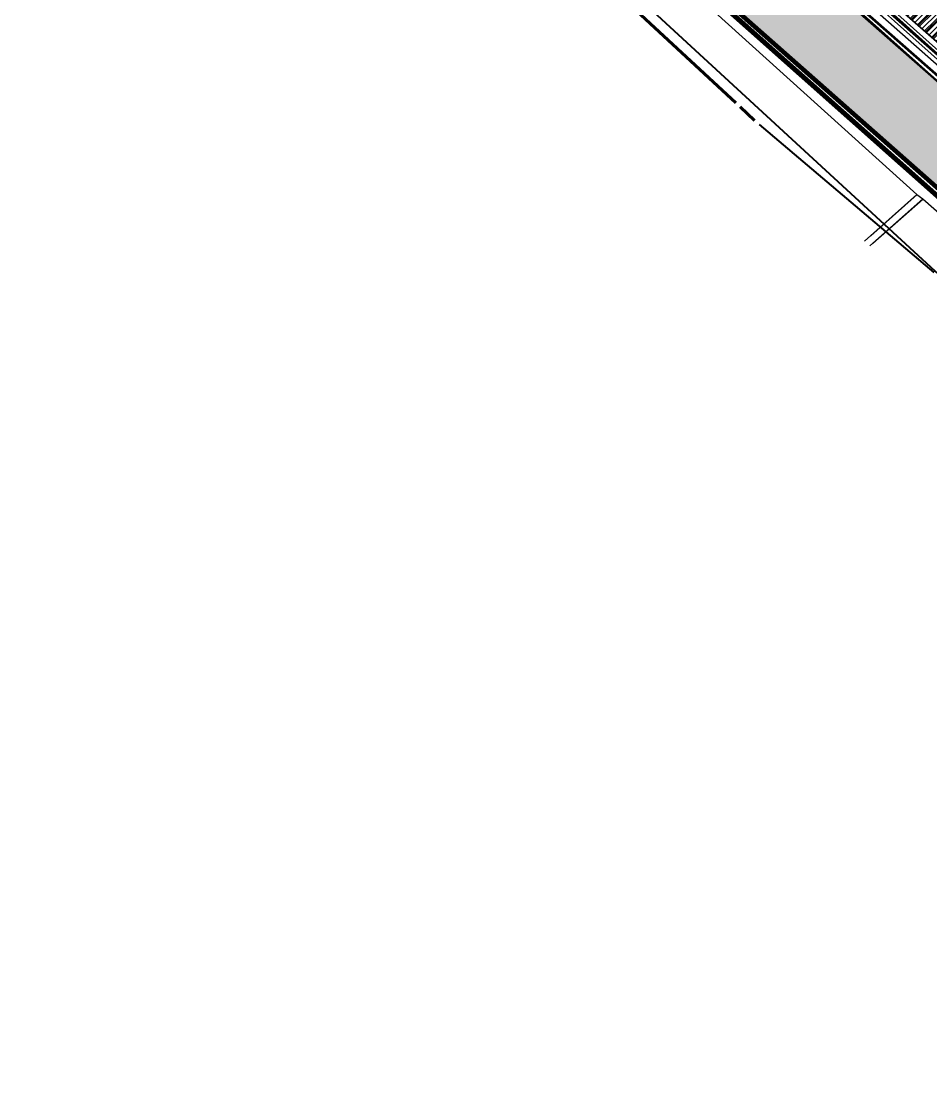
# Model space of a CAD drawing. Extents: x 577299 to 581055, y 2342699 to 2346415.
# Drawn here: x 577567 to 578170, y 2344315 to 2345019 of the extents above; entities that cross this region are included whole.
import ezdxf

# ---------------------------------------------------------------- set-up
doc = ezdxf.new("R2010")
doc.units = 0
doc.header["$LTSCALE"] = 10
doc.header["$MEASUREMENT"] = 0
for name, pattern in [('ACAD_ISO10W100', [18, 12, -3, 0, -3]), ('CENTER', [2, 1.25, -0.25, 0.25, -0.25]), ('DUONGDUT', [0.1875, 0.125, -0.0625])]:
    doc.linetypes.add(name, pattern=pattern)
for name, color, linetype in [('cayxanh', 74, 'Continuous'), ('dientich', 11, 'Continuous'), ('DUONG', 7, 'Continuous'), ('HTCN', 192, 'Continuous'), ('HTRanhTN', 147, 'Continuous'), ('Lopduong', 7, 'Continuous'), ('THUA', 60, 'Continuous'), ('Tim dg', 6, 'CENTER')]:
    doc.layers.add(name, color=color, linetype=linetype)
for name, color, linetype, lineweight in [('DuongQH', 7, 'Continuous', 60), ('he', 4, 'Continuous', 40), ('r-g-t-ke', 7, 'Continuous', 20), ('whe', 142, 'Continuous', 35), ('wlong-duong', 40, 'Continuous', 53)]:
    doc.layers.add(name, color=color, linetype=linetype, lineweight=lineweight)
doc.linetypes.add('BOCAP_XAY', pattern='A,0.75,[147,LTTLL.SHX,S=0.1,R=0,X=0,Y=0],0.75', length=1.5)

msp = doc.modelspace()

# ---------------------------------------------------------------- hatches: boundary and pattern name
at = {"layer": 'cayxanh'}
h = msp.add_hatch(dxfattribs=at)
h.set_pattern_fill('STARS', color=256, scale=10, angle=-0.41776, style=0)
h.set_pattern_definition([(359.58224145, (-17089.4939, 4285.579), (0.015785906, 2.1650059602), [1.25, -1.25]), (59.58224145, (-17089.4939, 4285.579), (-1.8670572079, 1.0961739756), [1.25, -1.25]), (119.58224145, (-17088.861, 4286.657), (-1.8828431138, -1.0688319845), [1.25, -1.25])])
h.paths.add_polyline_path([(577985.25, 2345146.08), (577921.48, 2345132.19), (578203.14, 2344883.36), (578244.43, 2344917.21)])
at = {"layer": 'HTCN'}
h = msp.add_hatch(dxfattribs=at)
h.set_pattern_fill('PLASTI', color=256, scale=25, angle=44.58224, style=0)
h.set_pattern_definition([(44.58224145, (-17089.494, 4285.579), (-4.387077064, 4.451522755), []), (44.58224145, (-17090.042, 4286.1354), (-4.387077064, 4.451522755), []), (44.58224145, (-17090.5906, 4286.692), (-4.387077064, 4.451522755), []), (44.58224145, (-17092.236, 4288.361), (-4.387077064, 4.451522755), [])])
h.paths.add_polyline_path([(578153.67, 2345023.54), (578209.85, 2344974.56), (578385.13, 2345178.57), (578329.6, 2345228.4), (578240.87, 2345129.71)])

# ---------------------------------------------------------------- linework, layer by layer
at = {"layer": 'dientich', "extrusion": (-1.38117e-05, 2.8119e-05, 1), "elevation": 0.36}
msp.add_lwpolyline([(578153.67, 2345023.54), (578209.56, 2344974.24), (578385.13, 2345178.57), (578329.43, 2345228.21), (578240.87, 2345129.71)], close=True, dxfattribs=at)
at = {"layer": 'DUONG', "extrusion": (-8.80861e-05, -0.0001149, 1), "elevation": 1.01}
msp.add_lwpolyline([(577927.16, 2345118.96), (578026.79, 2345025.37), (578160.78, 2344904.4), (578164.74, 2344901.39), (578250.24, 2344826.57), (578473.62, 2344628.34), (578555.19, 2344558.85), (578559.81, 2344556.29), (578572.25, 2344545.36), (578574.6, 2344543.57), (578724.4, 2344409.55), (578728.5, 2344405.51)], dxfattribs=at)
at = {"layer": 'DuongQH', "extrusion": (-4.70424e-05, -0.000153262, 1)}
for p, q in [((577954.16, 2345045.64), (578040.71, 2344965.19)), ((578043.65, 2344962.46), (578053.25, 2344953.54))]:
    msp.add_line(p, q, dxfattribs=at)
at = {"layer": 'DuongQH', "linetype": 'DUONGDUT', "ltscale": 100, "extrusion": (-4.70424e-05, -0.000153262, 1), "const_width": 1.2, "elevation": 0.15}
msp.add_lwpolyline([(577577.5, 2345433.97), (578218.16, 2344864.51)], dxfattribs=at)
at = {"layer": 'DuongQH', "color": 33, "extrusion": (-4.70424e-05, -0.000153262, 1), "elevation": 0.15}
for points in [[(577577.23, 2345433.41), (578217.74, 2344864.06)], [(577577.78, 2345434.54), (578218.6, 2344864.98)]]:
    msp.add_lwpolyline(points, dxfattribs=at)
at = {"layer": 'DuongQH', "linetype": 'DUONGDUT', "ltscale": 30, "extrusion": (-8.80861e-05, -0.0001149, 1), "const_width": 1.2, "elevation": 1.01}
msp.add_lwpolyline([(578565.66, 2344555.5), (577830.41, 2345210.57)], dxfattribs=at)
at = {"layer": 'he', "extrusion": (-8.80861e-05, -0.0001149, 1)}
msp.add_line((578192.35, 2344835.4), (577566.86, 2345412.43), dxfattribs=at)
at = {"layer": 'he', "extrusion": (-4.70424e-05, -0.000153262, 1)}
msp.add_line((578056.18, 2344950.81), (578172.01, 2344852.58), dxfattribs=at)
at = {"layer": 'HTRanhTN', "linetype": 'BOCAP_XAY', "ltscale": 0.5}
for points in [[(578452.71, 2345104.35), (578288.57, 2344917.78), (578285.81, 2344915.51), (578267.99, 2344914.23), (578147.53, 2345021.93), (577990.87, 2345161.12), (577989.47, 2345180.46), (578064.17, 2345266.79), (578154.63, 2345370.63)], [(578450.87, 2345105.18), (578287.17, 2344919.15), (578284.82, 2344917.11), (578268.7, 2344916.06), (578148.24, 2345023.76), (577992.04, 2345162.59), (577991.1, 2345180.26), (578065.29, 2345265.63), (578155.54, 2345369.21)]]:
    msp.add_lwpolyline(points, dxfattribs=at)
at = {"layer": 'Lopduong'}
for points in [[(578504.78, 2344686.26), (578287.79, 2344878.93), (578139.65, 2345010.9), (577973.18, 2345159.33), (577834.31, 2345282.25), (577728.36, 2345375.87)], [(578267.61, 2344911), (578146.05, 2345019.27), (577988.87, 2345159.38), (577985.19, 2345163.33), (577982.86, 2345168.81), (577982.51, 2345172.62), (577983.42, 2345177.03), (577985.96, 2345182.45), (578096.5, 2345308.54), (578148.58, 2345367.97), (578154.03, 2345373.95), (578158.56, 2345376.57), (578161.91, 2345377.83), (578164.73, 2345378.24), (578167.69, 2345377.96), (578170.15, 2345377.37)]]:
    msp.add_lwpolyline(points, dxfattribs=at)
at = {"layer": 'r-g-t-ke', "linetype": 'DUONGDUT', "ltscale": 30, "const_width": 3}
msp.add_lwpolyline([(577656.29, 2345377.4), (577771.58, 2345264.61), (577928.48, 2345125.95), (578215.38, 2344872.55), (578478.27, 2344637.61), (578616.03, 2344514.4), (578830.95, 2344323.08), (579131.08, 2344057.44), (579575.3, 2343662.93), (579846.13, 2343421.45)], dxfattribs=at)
at = {"layer": 'THUA', "extrusion": (-8.80861e-05, -0.0001149, 1)}
for p, q in [((578160.79, 2344904.42), (578126.07, 2344873.44)), ((578164.74, 2344901.41), (578129.58, 2344870.17))]:
    msp.add_line(p, q, dxfattribs=at)
at = {"layer": 'THUA', "extrusion": (-0.014416, -0.007239, 0.99987)}
for p, q in [((578160.96, 2344904.33), (578130.34, 2344877)), ((578164.92, 2344901.32), (578131.72, 2344871.82))]:
    msp.add_line(p, q, dxfattribs=at)
at = {"layer": 'Tim dg', "linetype": 'ACAD_ISO10W100', "ltscale": 0.8}
msp.add_line((578285.46, 2344892.2), (577954.65, 2345184.14), dxfattribs=at)
at = {"layer": 'Tim dg', "linetype": 'Continuous', "const_width": 0.1}
msp.add_lwpolyline([(579788.07, 2343537.76), (579526.69, 2343771.99), (579184.66, 2344074.16), (578776.83, 2344437.96), (578287.79, 2344878.93), (577952.02, 2345175.42), (577669.42, 2345428.49), (577669.42, 2345428.49), (577658.12, 2345415.87), (577668.39, 2345395.13), (577656.29, 2345377.4), (577656.29, 2345377.4), (577771.58, 2345264.61), (578215.38, 2344872.55), (578478.27, 2344637.61), (578616.03, 2344514.4), (578830.95, 2344323.08), (579131.08, 2344057.44), (579846.13, 2343421.45)], dxfattribs=at)
at = {"layer": 'whe'}
for p, q in [((578270.92, 2344894.11), (577952.02, 2345175.42)), ((578270.45, 2344920.52), (577996.79, 2345161.93, 0))]:
    msp.add_line(p, q, dxfattribs=at)
at = {"layer": 'wlong-duong'}
for p, q in [((578272.91, 2344896.35), (577954.01, 2345177.66)), ((578266.48, 2344916.02), (577991.6, 2345158.51, 0))]:
    msp.add_line(p, q, dxfattribs=at)

doc.saveas('drawing.dxf')
